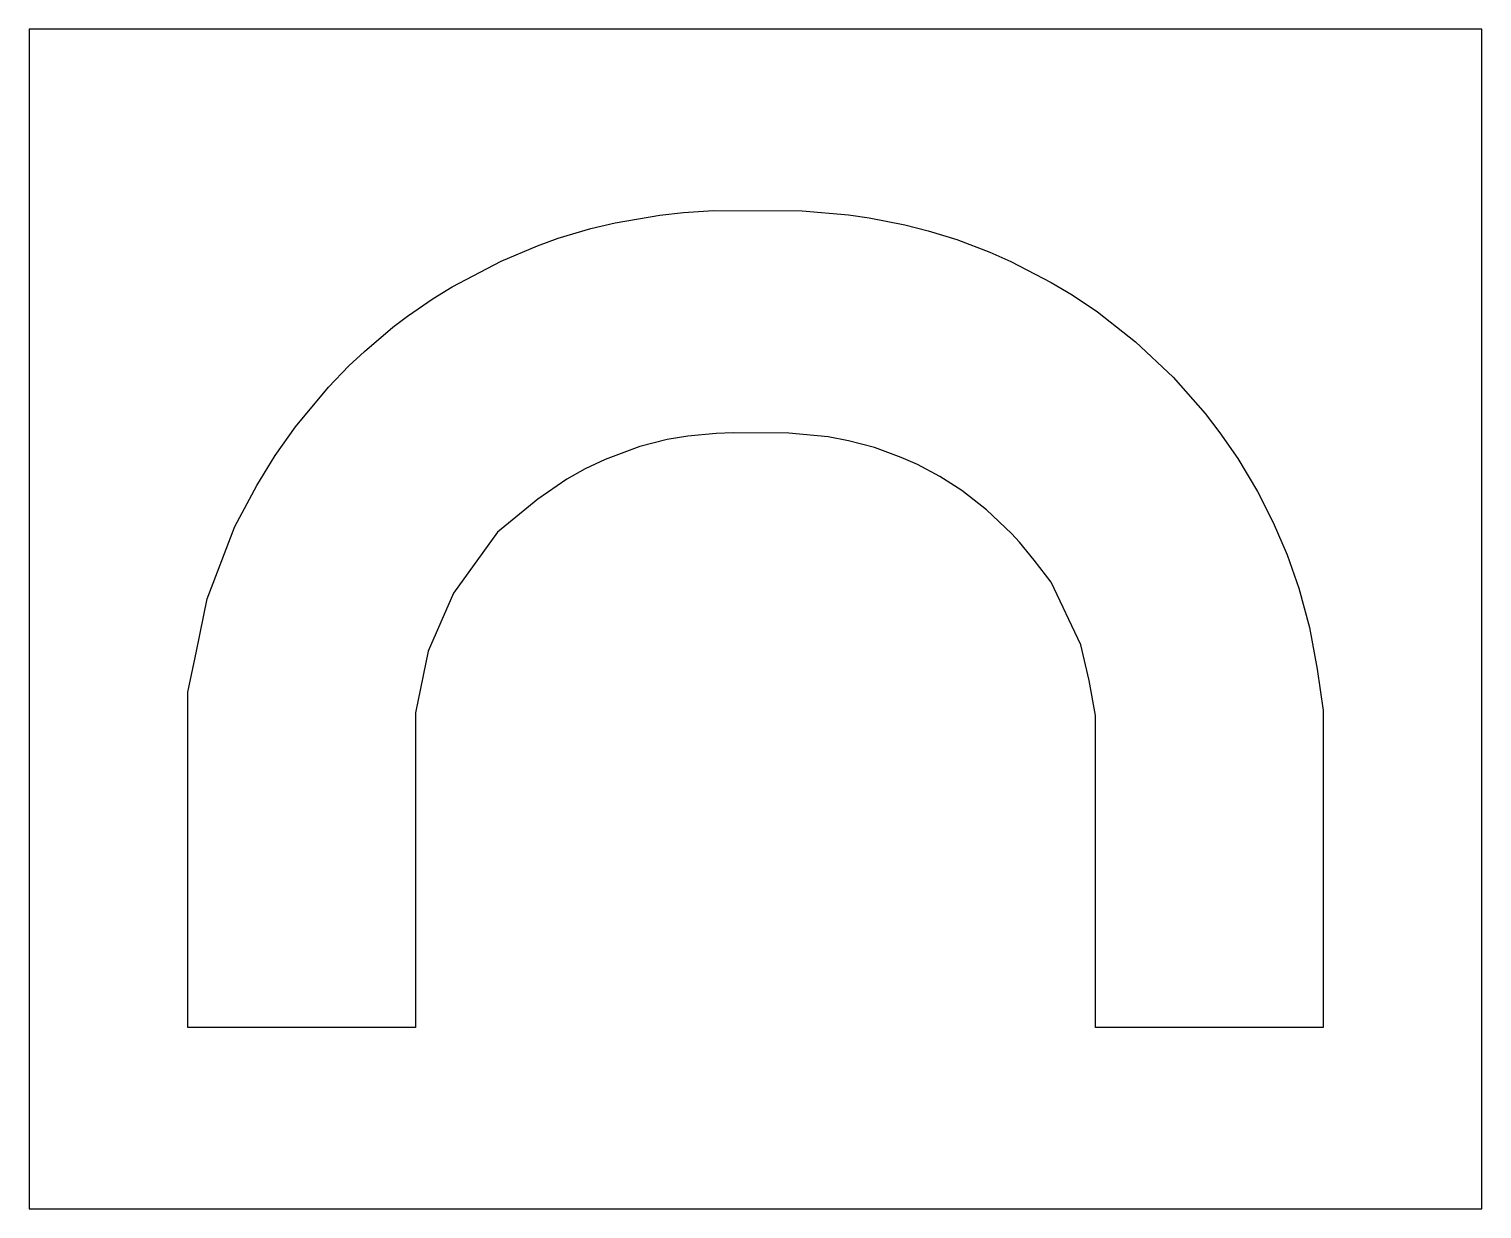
# Model space of a CAD drawing. Header units: inches. Extents: x 0 to 32, y 0 to 26.
import ezdxf

# ---------------------------------------------------------------- set-up
doc = ezdxf.new("R2010")
doc.units = ezdxf.units.IN
doc.header["$MEASUREMENT"] = 0
doc.layers.add('CUT', color=1, linetype='Continuous')

msp = doc.modelspace()

# ---------------------------------------------------------------- linework, layer by layer
at = {"layer": 'CUT'}
for points in [[(0, 0), (32, 0), (32, 26), (0, 26)], [(23.349, 11.648), (23.167, 12.429), (22.509, 13.81), (22.141, 14.293), (21.818, 14.69), (21.636, 14.885), (21.09, 15.408), (20.545, 15.83), (20.059, 16.14), (19.569, 16.401), (19.206, 16.562), (18.624, 16.778), (18.049, 16.929), (17.598, 17.012), (16.733, 17.097), (15.509, 17.1), (15.135, 17.089), (14.513, 17.027), (14.058, 16.953), (13.455, 16.801), (12.686, 16.516), (12.249, 16.309), (11.845, 16.079), (11.206, 15.642), (10.319, 14.914), (9.35, 13.566), (8.789, 12.293), (8.509, 10.933), (8.509, 4), (3.5, 4), (3.5, 4.013), (3.5, 11.386), (3.69, 12.289), (3.924, 13.444), (4.531, 15.037), (5.019, 15.939), (5.42, 16.602), (5.871, 17.237), (6.596, 18.112), (7.045, 18.576), (7.386, 18.896), (8.015, 19.428), (8.334, 19.67), (8.899, 20.061), (9.316, 20.318), (10.4, 20.885), (11.196, 21.221), (11.653, 21.39), (12.372, 21.602), (12.91, 21.73), (13.89, 21.901), (14.415, 21.959), (15.073, 22), (17.031, 21.997), (18.049, 21.908), (18.507, 21.84), (19.288, 21.685), (19.8, 21.552), (20.435, 21.36), (21.16, 21.08), (21.625, 20.875), (22.515, 20.416), (22.973, 20.14), (23.529, 19.768), (24.369, 19.108), (25.198, 18.331), (25.906, 17.53), (26.23, 17.105), (26.624, 16.538), (27.053, 15.811), (27.402, 15.124), (27.712, 14.417), (27.97, 13.683), (28.202, 12.813), (28.373, 11.891), (28.5, 10.987), (28.5, 4), (23.491, 4), (23.491, 10.871)]]:
    msp.add_lwpolyline(points, close=True, dxfattribs=at)

doc.saveas('drawing.dxf')
